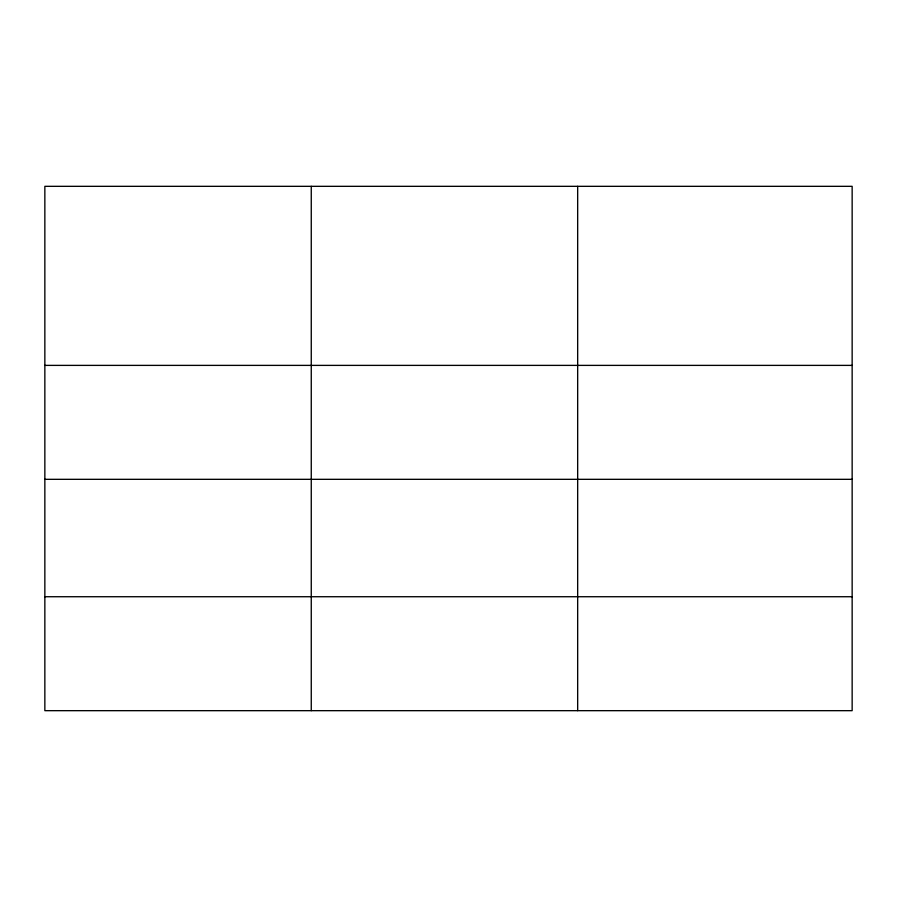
<?xml version="1.0" encoding="UTF-8"?>
<svg xmlns="http://www.w3.org/2000/svg" width="897" height="897" viewBox="0 0 897 897"><rect width="100%" height="100%" fill="white"/><g stroke="black" fill="none" stroke-linecap="round" stroke-linejoin="round"><path stroke-width="1.35" d="M852.15 479.323L852.15 186.329L44.85 186.329L44.85 710.671L852.15 710.671L852.15 479.323L44.85 479.323M44.85 365.382L852.15 365.382M44.85 596.729L852.15 596.729M577.668 186.329L577.668 710.671M311.259 186.329L311.259 710.671"/></g></svg>
